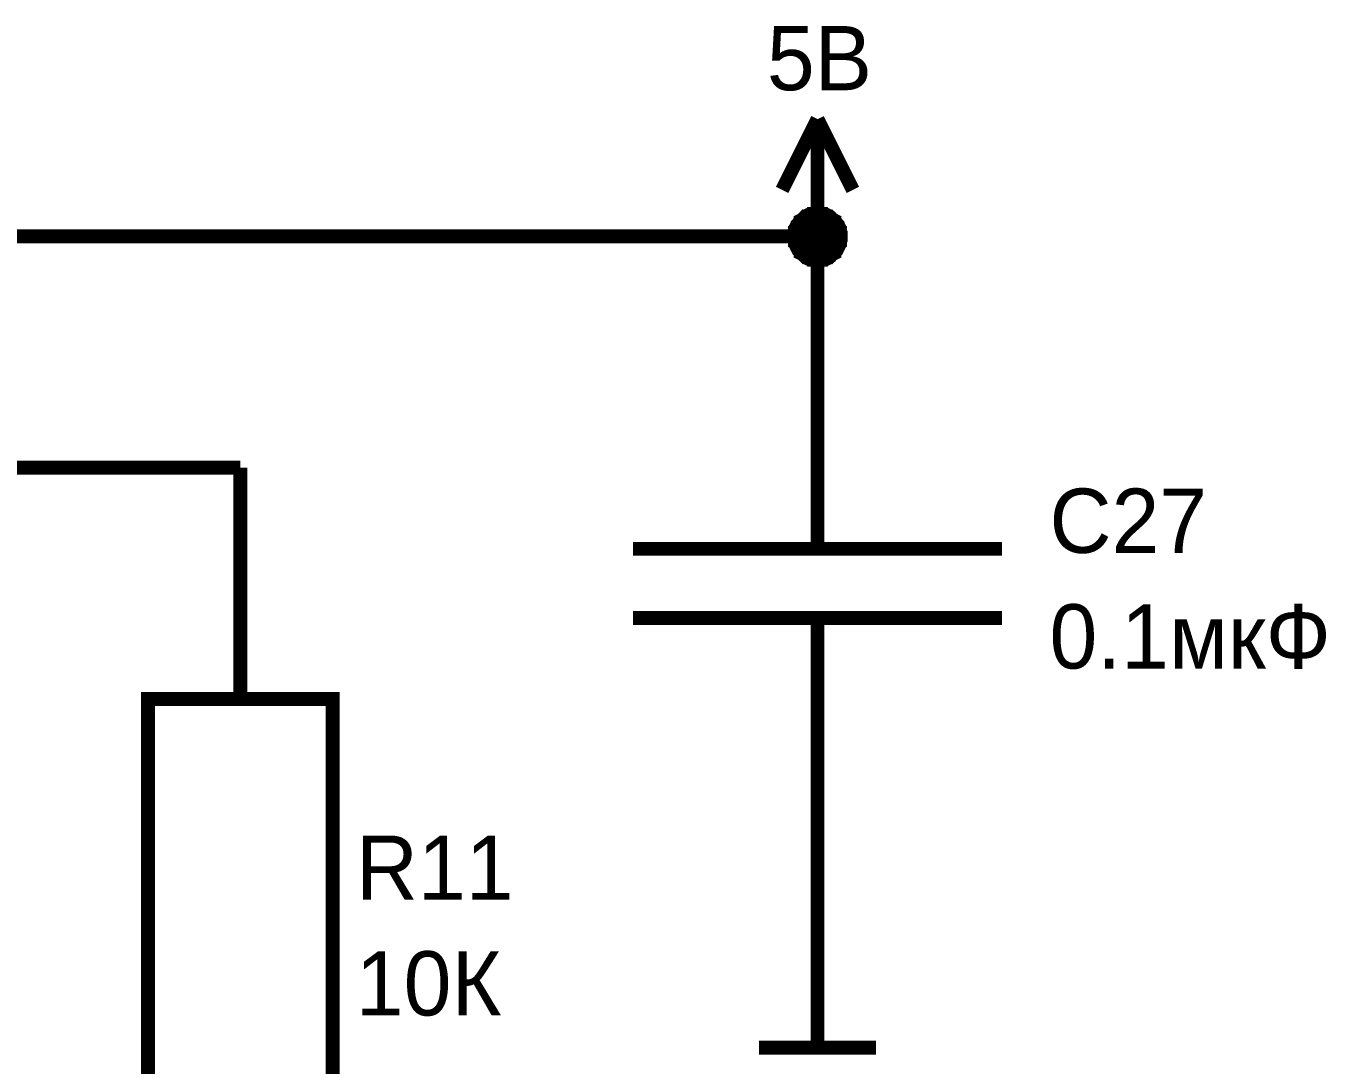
# Model space of a CAD drawing. Extents: x 0 to 594, y 0 to 420.
# Drawn here: x 230.41 to 258.53, y 134.57 to 157.05 of the extents above; entities that cross this region are included whole.
import ezdxf

# ---------------------------------------------------------------- set-up
doc = ezdxf.new("R2010")
doc.units = 0
doc.layers.add('SHEET', color=255, linetype='CONTINUOUS')

msp = doc.modelspace()

# ---------------------------------------------------------------- linework, layer by layer
at = {"layer": 'SHEET'}
for points, const_width in [([(247.529, 155.033), (246.765, 153.504)], 0.3), ([(247.529, 155.033), (248.293, 153.504)], 0.3), ([(247.529, 152.497), (247.529, 155.033)], 0.3), ([(247.025, 152.497), (247.025, 152.514), (247.025, 152.549), (247.025, 152.566), (247.043, 152.601), (247.043, 152.618), (247.043, 152.653), (247.06, 152.67), (247.06, 152.688), (247.077, 152.723), (247.095, 152.74), (247.095, 152.757), (247.112, 152.775), (247.13, 152.792), (247.147, 152.809), (247.164, 152.827), (247.164, 152.844), (247.199, 152.862), (247.216, 152.879), (247.234, 152.896), (247.251, 152.914), (247.268, 152.931), (247.286, 152.931), (247.303, 152.948), (247.338, 152.966), (247.355, 152.966), (247.373, 152.983), (247.407, 152.983), (247.425, 152.983), (247.459, 153), (247.477, 153), (247.512, 153), (247.529, 153)], 0.3), ([(247.025, 152.497), (247.025, 152.514), (247.025, 152.549), (247.025, 152.566), (247.043, 152.601), (247.043, 152.618), (247.043, 152.653), (247.06, 152.67), (247.06, 152.688), (247.077, 152.723), (247.095, 152.74), (247.095, 152.757), (247.112, 152.775), (247.13, 152.792), (247.147, 152.809), (247.164, 152.827), (247.164, 152.844), (247.199, 152.862), (247.216, 152.879), (247.234, 152.896), (247.251, 152.914), (247.268, 152.931), (247.286, 152.931), (247.303, 152.948), (247.338, 152.966), (247.355, 152.966), (247.373, 152.983), (247.407, 152.983), (247.425, 152.983), (247.459, 153), (247.477, 153), (247.512, 153), (247.529, 153)], 0.3), ([(247.025, 152.497), (247.025, 152.514), (247.025, 152.549), (247.025, 152.566), (247.043, 152.601), (247.043, 152.618), (247.043, 152.653), (247.06, 152.67), (247.06, 152.688), (247.077, 152.723), (247.095, 152.74), (247.095, 152.757), (247.112, 152.775), (247.13, 152.792), (247.147, 152.809), (247.164, 152.827), (247.164, 152.844), (247.199, 152.862), (247.216, 152.879), (247.234, 152.896), (247.251, 152.914), (247.268, 152.931), (247.286, 152.931), (247.303, 152.948), (247.338, 152.966), (247.355, 152.966), (247.373, 152.983), (247.407, 152.983), (247.425, 152.983), (247.459, 153), (247.477, 153), (247.512, 153), (247.529, 153)], 0.3), ([(247.025, 152.497), (247.025, 152.514), (247.025, 152.549), (247.025, 152.566), (247.043, 152.601), (247.043, 152.618), (247.043, 152.653), (247.06, 152.67), (247.06, 152.688), (247.077, 152.723), (247.095, 152.74), (247.095, 152.757), (247.112, 152.775), (247.13, 152.792), (247.147, 152.809), (247.164, 152.827), (247.164, 152.844), (247.199, 152.862), (247.216, 152.879), (247.234, 152.896), (247.251, 152.914), (247.268, 152.931), (247.286, 152.931), (247.303, 152.948), (247.338, 152.966), (247.355, 152.966), (247.373, 152.983), (247.407, 152.983), (247.425, 152.983), (247.459, 153), (247.477, 153), (247.512, 153), (247.529, 153)], 0.3), ([(247.025, 152.497), (247.025, 152.514), (247.025, 152.549), (247.025, 152.566), (247.043, 152.601), (247.043, 152.618), (247.043, 152.653), (247.06, 152.67), (247.06, 152.688), (247.077, 152.723), (247.095, 152.74), (247.095, 152.757), (247.112, 152.775), (247.13, 152.792), (247.147, 152.809), (247.164, 152.827), (247.164, 152.844), (247.199, 152.862), (247.216, 152.879), (247.234, 152.896), (247.251, 152.914), (247.268, 152.931), (247.286, 152.931), (247.303, 152.948), (247.338, 152.966), (247.355, 152.966), (247.373, 152.983), (247.407, 152.983), (247.425, 152.983), (247.459, 153), (247.477, 153), (247.512, 153), (247.529, 153)], 0.3), ([(247.025, 152.497), (247.025, 152.514), (247.025, 152.549), (247.025, 152.566), (247.043, 152.601), (247.043, 152.618), (247.043, 152.653), (247.06, 152.67), (247.06, 152.688), (247.077, 152.723), (247.095, 152.74), (247.095, 152.757), (247.112, 152.775), (247.13, 152.792), (247.147, 152.809), (247.164, 152.827), (247.164, 152.844), (247.199, 152.862), (247.216, 152.879), (247.234, 152.896), (247.251, 152.914), (247.268, 152.931), (247.286, 152.931), (247.303, 152.948), (247.338, 152.966), (247.355, 152.966), (247.373, 152.983), (247.407, 152.983), (247.425, 152.983), (247.459, 153), (247.477, 153), (247.512, 153), (247.529, 153)], 0.3), ([(247.025, 152.497), (247.025, 152.514), (247.025, 152.549), (247.025, 152.566), (247.043, 152.601), (247.043, 152.618), (247.043, 152.653), (247.06, 152.67), (247.06, 152.688), (247.077, 152.723), (247.095, 152.74), (247.095, 152.757), (247.112, 152.775), (247.13, 152.792), (247.147, 152.809), (247.164, 152.827), (247.164, 152.844), (247.199, 152.862), (247.216, 152.879), (247.234, 152.896), (247.251, 152.914), (247.268, 152.931), (247.286, 152.931), (247.303, 152.948), (247.338, 152.966), (247.355, 152.966), (247.373, 152.983), (247.407, 152.983), (247.425, 152.983), (247.459, 153), (247.477, 153), (247.512, 153), (247.529, 153)], 0.0991), ([(247.025, 152.497), (247.025, 152.514), (247.025, 152.549), (247.025, 152.566), (247.043, 152.601), (247.043, 152.618), (247.043, 152.653), (247.06, 152.67), (247.06, 152.688), (247.077, 152.723), (247.095, 152.74), (247.095, 152.757), (247.112, 152.775), (247.13, 152.792), (247.147, 152.809), (247.164, 152.827), (247.164, 152.844), (247.199, 152.862), (247.216, 152.879), (247.234, 152.896), (247.251, 152.914), (247.268, 152.931), (247.286, 152.931), (247.303, 152.948), (247.338, 152.966), (247.355, 152.966), (247.373, 152.983), (247.407, 152.983), (247.425, 152.983), (247.459, 153), (247.477, 153), (247.512, 153), (247.529, 153)], 0.0991), ([(247.025, 152.497), (247.025, 152.514), (247.025, 152.549), (247.025, 152.566), (247.043, 152.601), (247.043, 152.618), (247.043, 152.653), (247.06, 152.67), (247.06, 152.688), (247.077, 152.723), (247.095, 152.74), (247.095, 152.757), (247.112, 152.775), (247.13, 152.792), (247.147, 152.809), (247.164, 152.827), (247.164, 152.844), (247.199, 152.862), (247.216, 152.879), (247.234, 152.896), (247.251, 152.914), (247.268, 152.931), (247.286, 152.931), (247.303, 152.948), (247.338, 152.966), (247.355, 152.966), (247.373, 152.983), (247.407, 152.983), (247.425, 152.983), (247.459, 153), (247.477, 153), (247.512, 153), (247.529, 153)], 0.0991), ([(247.025, 152.497), (247.025, 152.514), (247.025, 152.549), (247.025, 152.566), (247.043, 152.601), (247.043, 152.618), (247.043, 152.653), (247.06, 152.67), (247.06, 152.688), (247.077, 152.723), (247.095, 152.74), (247.095, 152.757), (247.112, 152.775), (247.13, 152.792), (247.147, 152.809), (247.164, 152.827), (247.164, 152.844), (247.199, 152.862), (247.216, 152.879), (247.234, 152.896), (247.251, 152.914), (247.268, 152.931), (247.286, 152.931), (247.303, 152.948), (247.338, 152.966), (247.355, 152.966), (247.373, 152.983), (247.407, 152.983), (247.425, 152.983), (247.459, 153), (247.477, 153), (247.512, 153), (247.529, 153)], 0.0991), ([(247.025, 152.497), (247.025, 152.514), (247.025, 152.549), (247.025, 152.566), (247.043, 152.601), (247.043, 152.618), (247.043, 152.653), (247.06, 152.67), (247.06, 152.688), (247.077, 152.723), (247.095, 152.74), (247.095, 152.757), (247.112, 152.775), (247.13, 152.792), (247.147, 152.809), (247.164, 152.827), (247.164, 152.844), (247.199, 152.862), (247.216, 152.879), (247.234, 152.896), (247.251, 152.914), (247.268, 152.931), (247.286, 152.931), (247.303, 152.948), (247.338, 152.966), (247.355, 152.966), (247.373, 152.983), (247.407, 152.983), (247.425, 152.983), (247.459, 153), (247.477, 153), (247.512, 153), (247.529, 153)], 0.0991), ([(247.025, 152.497), (247.025, 152.514), (247.025, 152.549), (247.025, 152.566), (247.043, 152.601), (247.043, 152.618), (247.043, 152.653), (247.06, 152.67), (247.06, 152.688), (247.077, 152.723), (247.095, 152.74), (247.095, 152.757), (247.112, 152.775), (247.13, 152.792), (247.147, 152.809), (247.164, 152.827), (247.164, 152.844), (247.199, 152.862), (247.216, 152.879), (247.234, 152.896), (247.251, 152.914), (247.268, 152.931), (247.286, 152.931), (247.303, 152.948), (247.338, 152.966), (247.355, 152.966), (247.373, 152.983), (247.407, 152.983), (247.425, 152.983), (247.459, 153), (247.477, 153), (247.512, 153), (247.529, 153)], 0.0991), ([(247.529, 153), (247.529, 153)], 0.3), ([(247.529, 153), (247.546, 153), (247.581, 153), (247.598, 153), (247.633, 152.983), (247.65, 152.983), (247.685, 152.983), (247.703, 152.966), (247.72, 152.966), (247.755, 152.948), (247.772, 152.931), (247.789, 152.931), (247.807, 152.914), (247.824, 152.896), (247.841, 152.879), (247.859, 152.862), (247.894, 152.844), (247.894, 152.827), (247.911, 152.809), (247.928, 152.792), (247.946, 152.775), (247.963, 152.757), (247.963, 152.74), (247.98, 152.723), (247.998, 152.688), (247.998, 152.67), (248.015, 152.653), (248.015, 152.618), (248.015, 152.601), (248.033, 152.566), (248.033, 152.549), (248.033, 152.514), (248.033, 152.497)], 0.3), ([(247.529, 153), (247.529, 153)], 0.3), ([(247.529, 153), (247.546, 153), (247.581, 153), (247.598, 153), (247.633, 152.983), (247.65, 152.983), (247.685, 152.983), (247.703, 152.966), (247.72, 152.966), (247.755, 152.948), (247.772, 152.931), (247.789, 152.931), (247.807, 152.914), (247.824, 152.896), (247.841, 152.879), (247.859, 152.862), (247.894, 152.844), (247.894, 152.827), (247.911, 152.809), (247.928, 152.792), (247.946, 152.775), (247.963, 152.757), (247.963, 152.74), (247.98, 152.723), (247.998, 152.688), (247.998, 152.67), (248.015, 152.653), (248.015, 152.618), (248.015, 152.601), (248.033, 152.566), (248.033, 152.549), (248.033, 152.514), (248.033, 152.497)], 0.3), ([(247.529, 153), (247.529, 153)], 0.3), ([(247.529, 153), (247.546, 153), (247.581, 153), (247.598, 153), (247.633, 152.983), (247.65, 152.983), (247.685, 152.983), (247.703, 152.966), (247.72, 152.966), (247.755, 152.948), (247.772, 152.931), (247.789, 152.931), (247.807, 152.914), (247.824, 152.896), (247.841, 152.879), (247.859, 152.862), (247.894, 152.844), (247.894, 152.827), (247.911, 152.809), (247.928, 152.792), (247.946, 152.775), (247.963, 152.757), (247.963, 152.74), (247.98, 152.723), (247.998, 152.688), (247.998, 152.67), (248.015, 152.653), (248.015, 152.618), (248.015, 152.601), (248.033, 152.566), (248.033, 152.549), (248.033, 152.514), (248.033, 152.497)], 0.3), ([(247.529, 153), (247.529, 153)], 0.3), ([(247.529, 153), (247.546, 153), (247.581, 153), (247.598, 153), (247.633, 152.983), (247.65, 152.983), (247.685, 152.983), (247.703, 152.966), (247.72, 152.966), (247.755, 152.948), (247.772, 152.931), (247.789, 152.931), (247.807, 152.914), (247.824, 152.896), (247.841, 152.879), (247.859, 152.862), (247.894, 152.844), (247.894, 152.827), (247.911, 152.809), (247.928, 152.792), (247.946, 152.775), (247.963, 152.757), (247.963, 152.74), (247.98, 152.723), (247.998, 152.688), (247.998, 152.67), (248.015, 152.653), (248.015, 152.618), (248.015, 152.601), (248.033, 152.566), (248.033, 152.549), (248.033, 152.514), (248.033, 152.497)], 0.3), ([(247.529, 153), (247.529, 153)], 0.3), ([(247.529, 153), (247.546, 153), (247.581, 153), (247.598, 153), (247.633, 152.983), (247.65, 152.983), (247.685, 152.983), (247.703, 152.966), (247.72, 152.966), (247.755, 152.948), (247.772, 152.931), (247.789, 152.931), (247.807, 152.914), (247.824, 152.896), (247.841, 152.879), (247.859, 152.862), (247.894, 152.844), (247.894, 152.827), (247.911, 152.809), (247.928, 152.792), (247.946, 152.775), (247.963, 152.757), (247.963, 152.74), (247.98, 152.723), (247.998, 152.688), (247.998, 152.67), (248.015, 152.653), (248.015, 152.618), (248.015, 152.601), (248.033, 152.566), (248.033, 152.549), (248.033, 152.514), (248.033, 152.497)], 0.3), ([(247.529, 153), (247.529, 153)], 0.3), ([(247.529, 153), (247.546, 153), (247.581, 153), (247.598, 153), (247.633, 152.983), (247.65, 152.983), (247.685, 152.983), (247.703, 152.966), (247.72, 152.966), (247.755, 152.948), (247.772, 152.931), (247.789, 152.931), (247.807, 152.914), (247.824, 152.896), (247.841, 152.879), (247.859, 152.862), (247.894, 152.844), (247.894, 152.827), (247.911, 152.809), (247.928, 152.792), (247.946, 152.775), (247.963, 152.757), (247.963, 152.74), (247.98, 152.723), (247.998, 152.688), (247.998, 152.67), (248.015, 152.653), (248.015, 152.618), (248.015, 152.601), (248.033, 152.566), (248.033, 152.549), (248.033, 152.514), (248.033, 152.497)], 0.3), ([(247.529, 153), (247.529, 153)], 0.0991), ([(247.529, 153), (247.546, 153), (247.581, 153), (247.598, 153), (247.633, 152.983), (247.65, 152.983), (247.685, 152.983), (247.703, 152.966), (247.72, 152.966), (247.755, 152.948), (247.772, 152.931), (247.789, 152.931), (247.807, 152.914), (247.824, 152.896), (247.841, 152.879), (247.859, 152.862), (247.894, 152.844), (247.894, 152.827), (247.911, 152.809), (247.928, 152.792), (247.946, 152.775), (247.963, 152.757), (247.963, 152.74), (247.98, 152.723), (247.998, 152.688), (247.998, 152.67), (248.015, 152.653), (248.015, 152.618), (248.015, 152.601), (248.033, 152.566), (248.033, 152.549), (248.033, 152.514), (248.033, 152.497)], 0.0991), ([(247.529, 153), (247.529, 153)], 0.0991), ([(247.529, 153), (247.546, 153), (247.581, 153), (247.598, 153), (247.633, 152.983), (247.65, 152.983), (247.685, 152.983), (247.703, 152.966), (247.72, 152.966), (247.755, 152.948), (247.772, 152.931), (247.789, 152.931), (247.807, 152.914), (247.824, 152.896), (247.841, 152.879), (247.859, 152.862), (247.894, 152.844), (247.894, 152.827), (247.911, 152.809), (247.928, 152.792), (247.946, 152.775), (247.963, 152.757), (247.963, 152.74), (247.98, 152.723), (247.998, 152.688), (247.998, 152.67), (248.015, 152.653), (248.015, 152.618), (248.015, 152.601), (248.033, 152.566), (248.033, 152.549), (248.033, 152.514), (248.033, 152.497)], 0.0991), ([(247.529, 153), (247.529, 153)], 0.0991), ([(247.529, 153), (247.546, 153), (247.581, 153), (247.598, 153), (247.633, 152.983), (247.65, 152.983), (247.685, 152.983), (247.703, 152.966), (247.72, 152.966), (247.755, 152.948), (247.772, 152.931), (247.789, 152.931), (247.807, 152.914), (247.824, 152.896), (247.841, 152.879), (247.859, 152.862), (247.894, 152.844), (247.894, 152.827), (247.911, 152.809), (247.928, 152.792), (247.946, 152.775), (247.963, 152.757), (247.963, 152.74), (247.98, 152.723), (247.998, 152.688), (247.998, 152.67), (248.015, 152.653), (248.015, 152.618), (248.015, 152.601), (248.033, 152.566), (248.033, 152.549), (248.033, 152.514), (248.033, 152.497)], 0.0991), ([(247.529, 153), (247.529, 153)], 0.0991), ([(247.529, 153), (247.546, 153), (247.581, 153), (247.598, 153), (247.633, 152.983), (247.65, 152.983), (247.685, 152.983), (247.703, 152.966), (247.72, 152.966), (247.755, 152.948), (247.772, 152.931), (247.789, 152.931), (247.807, 152.914), (247.824, 152.896), (247.841, 152.879), (247.859, 152.862), (247.894, 152.844), (247.894, 152.827), (247.911, 152.809), (247.928, 152.792), (247.946, 152.775), (247.963, 152.757), (247.963, 152.74), (247.98, 152.723), (247.998, 152.688), (247.998, 152.67), (248.015, 152.653), (248.015, 152.618), (248.015, 152.601), (248.033, 152.566), (248.033, 152.549), (248.033, 152.514), (248.033, 152.497)], 0.0991), ([(247.529, 153), (247.529, 153)], 0.0991), ([(247.529, 153), (247.546, 153), (247.581, 153), (247.598, 153), (247.633, 152.983), (247.65, 152.983), (247.685, 152.983), (247.703, 152.966), (247.72, 152.966), (247.755, 152.948), (247.772, 152.931), (247.789, 152.931), (247.807, 152.914), (247.824, 152.896), (247.841, 152.879), (247.859, 152.862), (247.894, 152.844), (247.894, 152.827), (247.911, 152.809), (247.928, 152.792), (247.946, 152.775), (247.963, 152.757), (247.963, 152.74), (247.98, 152.723), (247.998, 152.688), (247.998, 152.67), (248.015, 152.653), (248.015, 152.618), (248.015, 152.601), (248.033, 152.566), (248.033, 152.549), (248.033, 152.514), (248.033, 152.497)], 0.0991), ([(247.529, 153), (247.529, 153)], 0.0991), ([(247.529, 153), (247.546, 153), (247.581, 153), (247.598, 153), (247.633, 152.983), (247.65, 152.983), (247.685, 152.983), (247.703, 152.966), (247.72, 152.966), (247.755, 152.948), (247.772, 152.931), (247.789, 152.931), (247.807, 152.914), (247.824, 152.896), (247.841, 152.879), (247.859, 152.862), (247.894, 152.844), (247.894, 152.827), (247.911, 152.809), (247.928, 152.792), (247.946, 152.775), (247.963, 152.757), (247.963, 152.74), (247.98, 152.723), (247.998, 152.688), (247.998, 152.67), (248.015, 152.653), (248.015, 152.618), (248.015, 152.601), (248.033, 152.566), (248.033, 152.549), (248.033, 152.514), (248.033, 152.497)], 0.0991), ([(247.529, 152.497), (217.541, 152.497)], 0.3), ([(247.529, 151.976), (247.512, 151.976), (247.477, 151.976), (247.459, 151.976), (247.425, 151.993), (247.407, 151.993), (247.373, 151.993), (247.355, 152.01), (247.338, 152.01), (247.303, 152.028), (247.286, 152.045), (247.268, 152.045), (247.251, 152.062), (247.234, 152.08), (247.216, 152.097), (247.199, 152.114), (247.164, 152.132), (247.164, 152.149), (247.147, 152.167), (247.13, 152.184), (247.112, 152.201), (247.095, 152.236), (247.095, 152.253), (247.077, 152.271), (247.06, 152.306), (247.06, 152.323), (247.043, 152.34), (247.043, 152.375), (247.043, 152.392), (247.025, 152.427), (247.025, 152.445), (247.025, 152.479), (247.025, 152.497)], 0.3), ([(247.025, 152.497), (247.025, 152.497)], 0.3), ([(247.529, 151.976), (247.512, 151.976), (247.477, 151.976), (247.459, 151.976), (247.425, 151.993), (247.407, 151.993), (247.373, 151.993), (247.355, 152.01), (247.338, 152.01), (247.303, 152.028), (247.286, 152.045), (247.268, 152.045), (247.251, 152.062), (247.234, 152.08), (247.216, 152.097), (247.199, 152.114), (247.164, 152.132), (247.164, 152.149), (247.147, 152.167), (247.13, 152.184), (247.112, 152.201), (247.095, 152.236), (247.095, 152.253), (247.077, 152.271), (247.06, 152.306), (247.06, 152.323), (247.043, 152.34), (247.043, 152.375), (247.043, 152.392), (247.025, 152.427), (247.025, 152.445), (247.025, 152.479), (247.025, 152.497)], 0.3), ([(247.025, 152.497), (247.025, 152.497)], 0.3), ([(247.529, 151.976), (247.512, 151.976), (247.477, 151.976), (247.459, 151.976), (247.425, 151.993), (247.407, 151.993), (247.373, 151.993), (247.355, 152.01), (247.338, 152.01), (247.303, 152.028), (247.286, 152.045), (247.268, 152.045), (247.251, 152.062), (247.234, 152.08), (247.216, 152.097), (247.199, 152.114), (247.164, 152.132), (247.164, 152.149), (247.147, 152.167), (247.13, 152.184), (247.112, 152.201), (247.095, 152.236), (247.095, 152.253), (247.077, 152.271), (247.06, 152.306), (247.06, 152.323), (247.043, 152.34), (247.043, 152.375), (247.043, 152.392), (247.025, 152.427), (247.025, 152.445), (247.025, 152.479), (247.025, 152.497)], 0.3), ([(247.025, 152.497), (247.025, 152.497)], 0.3), ([(247.529, 151.976), (247.512, 151.976), (247.477, 151.976), (247.459, 151.976), (247.425, 151.993), (247.407, 151.993), (247.373, 151.993), (247.355, 152.01), (247.338, 152.01), (247.303, 152.028), (247.286, 152.045), (247.268, 152.045), (247.251, 152.062), (247.234, 152.08), (247.216, 152.097), (247.199, 152.114), (247.164, 152.132), (247.164, 152.149), (247.147, 152.167), (247.13, 152.184), (247.112, 152.201), (247.095, 152.236), (247.095, 152.253), (247.077, 152.271), (247.06, 152.306), (247.06, 152.323), (247.043, 152.34), (247.043, 152.375), (247.043, 152.392), (247.025, 152.427), (247.025, 152.445), (247.025, 152.479), (247.025, 152.497)], 0.3), ([(247.025, 152.497), (247.025, 152.497)], 0.3), ([(247.529, 151.976), (247.512, 151.976), (247.477, 151.976), (247.459, 151.976), (247.425, 151.993), (247.407, 151.993), (247.373, 151.993), (247.355, 152.01), (247.338, 152.01), (247.303, 152.028), (247.286, 152.045), (247.268, 152.045), (247.251, 152.062), (247.234, 152.08), (247.216, 152.097), (247.199, 152.114), (247.164, 152.132), (247.164, 152.149), (247.147, 152.167), (247.13, 152.184), (247.112, 152.201), (247.095, 152.236), (247.095, 152.253), (247.077, 152.271), (247.06, 152.306), (247.06, 152.323), (247.043, 152.34), (247.043, 152.375), (247.043, 152.392), (247.025, 152.427), (247.025, 152.445), (247.025, 152.479), (247.025, 152.497)], 0.3), ([(247.025, 152.497), (247.025, 152.497)], 0.3), ([(247.529, 151.976), (247.512, 151.976), (247.477, 151.976), (247.459, 151.976), (247.425, 151.993), (247.407, 151.993), (247.373, 151.993), (247.355, 152.01), (247.338, 152.01), (247.303, 152.028), (247.286, 152.045), (247.268, 152.045), (247.251, 152.062), (247.234, 152.08), (247.216, 152.097), (247.199, 152.114), (247.164, 152.132), (247.164, 152.149), (247.147, 152.167), (247.13, 152.184), (247.112, 152.201), (247.095, 152.236), (247.095, 152.253), (247.077, 152.271), (247.06, 152.306), (247.06, 152.323), (247.043, 152.34), (247.043, 152.375), (247.043, 152.392), (247.025, 152.427), (247.025, 152.445), (247.025, 152.479), (247.025, 152.497)], 0.3), ([(247.025, 152.497), (247.025, 152.497)], 0.3), ([(247.529, 151.976), (247.512, 151.976), (247.477, 151.976), (247.459, 151.976), (247.425, 151.993), (247.407, 151.993), (247.373, 151.993), (247.355, 152.01), (247.338, 152.01), (247.303, 152.028), (247.286, 152.045), (247.268, 152.045), (247.251, 152.062), (247.234, 152.08), (247.216, 152.097), (247.199, 152.114), (247.164, 152.132), (247.164, 152.149), (247.147, 152.167), (247.13, 152.184), (247.112, 152.201), (247.095, 152.236), (247.095, 152.253), (247.077, 152.271), (247.06, 152.306), (247.06, 152.323), (247.043, 152.34), (247.043, 152.375), (247.043, 152.392), (247.025, 152.427), (247.025, 152.445), (247.025, 152.479), (247.025, 152.497)], 0.0991), ([(247.025, 152.497), (247.025, 152.497)], 0.0991), ([(247.529, 151.976), (247.512, 151.976), (247.477, 151.976), (247.459, 151.976), (247.425, 151.993), (247.407, 151.993), (247.373, 151.993), (247.355, 152.01), (247.338, 152.01), (247.303, 152.028), (247.286, 152.045), (247.268, 152.045), (247.251, 152.062), (247.234, 152.08), (247.216, 152.097), (247.199, 152.114), (247.164, 152.132), (247.164, 152.149), (247.147, 152.167), (247.13, 152.184), (247.112, 152.201), (247.095, 152.236), (247.095, 152.253), (247.077, 152.271), (247.06, 152.306), (247.06, 152.323), (247.043, 152.34), (247.043, 152.375), (247.043, 152.392), (247.025, 152.427), (247.025, 152.445), (247.025, 152.479), (247.025, 152.497)], 0.0991), ([(247.025, 152.497), (247.025, 152.497)], 0.0991), ([(247.529, 151.976), (247.512, 151.976), (247.477, 151.976), (247.459, 151.976), (247.425, 151.993), (247.407, 151.993), (247.373, 151.993), (247.355, 152.01), (247.338, 152.01), (247.303, 152.028), (247.286, 152.045), (247.268, 152.045), (247.251, 152.062), (247.234, 152.08), (247.216, 152.097), (247.199, 152.114), (247.164, 152.132), (247.164, 152.149), (247.147, 152.167), (247.13, 152.184), (247.112, 152.201), (247.095, 152.236), (247.095, 152.253), (247.077, 152.271), (247.06, 152.306), (247.06, 152.323), (247.043, 152.34), (247.043, 152.375), (247.043, 152.392), (247.025, 152.427), (247.025, 152.445), (247.025, 152.479), (247.025, 152.497)], 0.0991), ([(247.025, 152.497), (247.025, 152.497)], 0.0991), ([(247.529, 151.976), (247.512, 151.976), (247.477, 151.976), (247.459, 151.976), (247.425, 151.993), (247.407, 151.993), (247.373, 151.993), (247.355, 152.01), (247.338, 152.01), (247.303, 152.028), (247.286, 152.045), (247.268, 152.045), (247.251, 152.062), (247.234, 152.08), (247.216, 152.097), (247.199, 152.114), (247.164, 152.132), (247.164, 152.149), (247.147, 152.167), (247.13, 152.184), (247.112, 152.201), (247.095, 152.236), (247.095, 152.253), (247.077, 152.271), (247.06, 152.306), (247.06, 152.323), (247.043, 152.34), (247.043, 152.375), (247.043, 152.392), (247.025, 152.427), (247.025, 152.445), (247.025, 152.479), (247.025, 152.497)], 0.0991), ([(247.025, 152.497), (247.025, 152.497)], 0.0991), ([(247.529, 151.976), (247.512, 151.976), (247.477, 151.976), (247.459, 151.976), (247.425, 151.993), (247.407, 151.993), (247.373, 151.993), (247.355, 152.01), (247.338, 152.01), (247.303, 152.028), (247.286, 152.045), (247.268, 152.045), (247.251, 152.062), (247.234, 152.08), (247.216, 152.097), (247.199, 152.114), (247.164, 152.132), (247.164, 152.149), (247.147, 152.167), (247.13, 152.184), (247.112, 152.201), (247.095, 152.236), (247.095, 152.253), (247.077, 152.271), (247.06, 152.306), (247.06, 152.323), (247.043, 152.34), (247.043, 152.375), (247.043, 152.392), (247.025, 152.427), (247.025, 152.445), (247.025, 152.479), (247.025, 152.497)], 0.0991), ([(247.025, 152.497), (247.025, 152.497)], 0.0991), ([(247.529, 151.976), (247.512, 151.976), (247.477, 151.976), (247.459, 151.976), (247.425, 151.993), (247.407, 151.993), (247.373, 151.993), (247.355, 152.01), (247.338, 152.01), (247.303, 152.028), (247.286, 152.045), (247.268, 152.045), (247.251, 152.062), (247.234, 152.08), (247.216, 152.097), (247.199, 152.114), (247.164, 152.132), (247.164, 152.149), (247.147, 152.167), (247.13, 152.184), (247.112, 152.201), (247.095, 152.236), (247.095, 152.253), (247.077, 152.271), (247.06, 152.306), (247.06, 152.323), (247.043, 152.34), (247.043, 152.375), (247.043, 152.392), (247.025, 152.427), (247.025, 152.445), (247.025, 152.479), (247.025, 152.497)], 0.0991), ([(247.025, 152.497), (247.025, 152.497)], 0.0991), ([(248.033, 152.497), (248.033, 152.479), (248.033, 152.445), (248.033, 152.427), (248.015, 152.392), (248.015, 152.375), (248.015, 152.34), (247.998, 152.323), (247.998, 152.306), (247.98, 152.271), (247.963, 152.253), (247.963, 152.236), (247.946, 152.201), (247.928, 152.184), (247.911, 152.167), (247.894, 152.149), (247.894, 152.132), (247.859, 152.114), (247.841, 152.097), (247.824, 152.08), (247.807, 152.062), (247.789, 152.045), (247.772, 152.045), (247.755, 152.028), (247.72, 152.01), (247.703, 152.01), (247.685, 151.993), (247.65, 151.993), (247.633, 151.993), (247.598, 151.976), (247.581, 151.976), (247.546, 151.976), (247.529, 151.976)], 0.3), ([(247.529, 152.497), (247.529, 149.995)], 0.3), ([(248.033, 152.497), (248.033, 152.479), (248.033, 152.445), (248.033, 152.427), (248.015, 152.392), (248.015, 152.375), (248.015, 152.34), (247.998, 152.323), (247.998, 152.306), (247.98, 152.271), (247.963, 152.253), (247.963, 152.236), (247.946, 152.201), (247.928, 152.184), (247.911, 152.167), (247.894, 152.149), (247.894, 152.132), (247.859, 152.114), (247.841, 152.097), (247.824, 152.08), (247.807, 152.062), (247.789, 152.045), (247.772, 152.045), (247.755, 152.028), (247.72, 152.01), (247.703, 152.01), (247.685, 151.993), (247.65, 151.993), (247.633, 151.993), (247.598, 151.976), (247.581, 151.976), (247.546, 151.976), (247.529, 151.976)], 0.3), ([(248.033, 152.497), (248.033, 152.479), (248.033, 152.445), (248.033, 152.427), (248.015, 152.392), (248.015, 152.375), (248.015, 152.34), (247.998, 152.323), (247.998, 152.306), (247.98, 152.271), (247.963, 152.253), (247.963, 152.236), (247.946, 152.201), (247.928, 152.184), (247.911, 152.167), (247.894, 152.149), (247.894, 152.132), (247.859, 152.114), (247.841, 152.097), (247.824, 152.08), (247.807, 152.062), (247.789, 152.045), (247.772, 152.045), (247.755, 152.028), (247.72, 152.01), (247.703, 152.01), (247.685, 151.993), (247.65, 151.993), (247.633, 151.993), (247.598, 151.976), (247.581, 151.976), (247.546, 151.976), (247.529, 151.976)], 0.3), ([(248.033, 152.497), (248.033, 152.479), (248.033, 152.445), (248.033, 152.427), (248.015, 152.392), (248.015, 152.375), (248.015, 152.34), (247.998, 152.323), (247.998, 152.306), (247.98, 152.271), (247.963, 152.253), (247.963, 152.236), (247.946, 152.201), (247.928, 152.184), (247.911, 152.167), (247.894, 152.149), (247.894, 152.132), (247.859, 152.114), (247.841, 152.097), (247.824, 152.08), (247.807, 152.062), (247.789, 152.045), (247.772, 152.045), (247.755, 152.028), (247.72, 152.01), (247.703, 152.01), (247.685, 151.993), (247.65, 151.993), (247.633, 151.993), (247.598, 151.976), (247.581, 151.976), (247.546, 151.976), (247.529, 151.976)], 0.3), ([(248.033, 152.497), (248.033, 152.479), (248.033, 152.445), (248.033, 152.427), (248.015, 152.392), (248.015, 152.375), (248.015, 152.34), (247.998, 152.323), (247.998, 152.306), (247.98, 152.271), (247.963, 152.253), (247.963, 152.236), (247.946, 152.201), (247.928, 152.184), (247.911, 152.167), (247.894, 152.149), (247.894, 152.132), (247.859, 152.114), (247.841, 152.097), (247.824, 152.08), (247.807, 152.062), (247.789, 152.045), (247.772, 152.045), (247.755, 152.028), (247.72, 152.01), (247.703, 152.01), (247.685, 151.993), (247.65, 151.993), (247.633, 151.993), (247.598, 151.976), (247.581, 151.976), (247.546, 151.976), (247.529, 151.976)], 0.3), ([(248.033, 152.497), (248.033, 152.479), (248.033, 152.445), (248.033, 152.427), (248.015, 152.392), (248.015, 152.375), (248.015, 152.34), (247.998, 152.323), (247.998, 152.306), (247.98, 152.271), (247.963, 152.253), (247.963, 152.236), (247.946, 152.201), (247.928, 152.184), (247.911, 152.167), (247.894, 152.149), (247.894, 152.132), (247.859, 152.114), (247.841, 152.097), (247.824, 152.08), (247.807, 152.062), (247.789, 152.045), (247.772, 152.045), (247.755, 152.028), (247.72, 152.01), (247.703, 152.01), (247.685, 151.993), (247.65, 151.993), (247.633, 151.993), (247.598, 151.976), (247.581, 151.976), (247.546, 151.976), (247.529, 151.976)], 0.3), ([(248.033, 152.497), (248.033, 152.479), (248.033, 152.445), (248.033, 152.427), (248.015, 152.392), (248.015, 152.375), (248.015, 152.34), (247.998, 152.323), (247.998, 152.306), (247.98, 152.271), (247.963, 152.253), (247.963, 152.236), (247.946, 152.201), (247.928, 152.184), (247.911, 152.167), (247.894, 152.149), (247.894, 152.132), (247.859, 152.114), (247.841, 152.097), (247.824, 152.08), (247.807, 152.062), (247.789, 152.045), (247.772, 152.045), (247.755, 152.028), (247.72, 152.01), (247.703, 152.01), (247.685, 151.993), (247.65, 151.993), (247.633, 151.993), (247.598, 151.976), (247.581, 151.976), (247.546, 151.976), (247.529, 151.976)], 0.0991), ([(248.033, 152.497), (248.033, 152.479), (248.033, 152.445), (248.033, 152.427), (248.015, 152.392), (248.015, 152.375), (248.015, 152.34), (247.998, 152.323), (247.998, 152.306), (247.98, 152.271), (247.963, 152.253), (247.963, 152.236), (247.946, 152.201), (247.928, 152.184), (247.911, 152.167), (247.894, 152.149), (247.894, 152.132), (247.859, 152.114), (247.841, 152.097), (247.824, 152.08), (247.807, 152.062), (247.789, 152.045), (247.772, 152.045), (247.755, 152.028), (247.72, 152.01), (247.703, 152.01), (247.685, 151.993), (247.65, 151.993), (247.633, 151.993), (247.598, 151.976), (247.581, 151.976), (247.546, 151.976), (247.529, 151.976)], 0.0991), ([(248.033, 152.497), (248.033, 152.479), (248.033, 152.445), (248.033, 152.427), (248.015, 152.392), (248.015, 152.375), (248.015, 152.34), (247.998, 152.323), (247.998, 152.306), (247.98, 152.271), (247.963, 152.253), (247.963, 152.236), (247.946, 152.201), (247.928, 152.184), (247.911, 152.167), (247.894, 152.149), (247.894, 152.132), (247.859, 152.114), (247.841, 152.097), (247.824, 152.08), (247.807, 152.062), (247.789, 152.045), (247.772, 152.045), (247.755, 152.028), (247.72, 152.01), (247.703, 152.01), (247.685, 151.993), (247.65, 151.993), (247.633, 151.993), (247.598, 151.976), (247.581, 151.976), (247.546, 151.976), (247.529, 151.976)], 0.0991), ([(248.033, 152.497), (248.033, 152.479), (248.033, 152.445), (248.033, 152.427), (248.015, 152.392), (248.015, 152.375), (248.015, 152.34), (247.998, 152.323), (247.998, 152.306), (247.98, 152.271), (247.963, 152.253), (247.963, 152.236), (247.946, 152.201), (247.928, 152.184), (247.911, 152.167), (247.894, 152.149), (247.894, 152.132), (247.859, 152.114), (247.841, 152.097), (247.824, 152.08), (247.807, 152.062), (247.789, 152.045), (247.772, 152.045), (247.755, 152.028), (247.72, 152.01), (247.703, 152.01), (247.685, 151.993), (247.65, 151.993), (247.633, 151.993), (247.598, 151.976), (247.581, 151.976), (247.546, 151.976), (247.529, 151.976)], 0.0991), ([(248.033, 152.497), (248.033, 152.479), (248.033, 152.445), (248.033, 152.427), (248.015, 152.392), (248.015, 152.375), (248.015, 152.34), (247.998, 152.323), (247.998, 152.306), (247.98, 152.271), (247.963, 152.253), (247.963, 152.236), (247.946, 152.201), (247.928, 152.184), (247.911, 152.167), (247.894, 152.149), (247.894, 152.132), (247.859, 152.114), (247.841, 152.097), (247.824, 152.08), (247.807, 152.062), (247.789, 152.045), (247.772, 152.045), (247.755, 152.028), (247.72, 152.01), (247.703, 152.01), (247.685, 151.993), (247.65, 151.993), (247.633, 151.993), (247.598, 151.976), (247.581, 151.976), (247.546, 151.976), (247.529, 151.976)], 0.0991), ([(248.033, 152.497), (248.033, 152.479), (248.033, 152.445), (248.033, 152.427), (248.015, 152.392), (248.015, 152.375), (248.015, 152.34), (247.998, 152.323), (247.998, 152.306), (247.98, 152.271), (247.963, 152.253), (247.963, 152.236), (247.946, 152.201), (247.928, 152.184), (247.911, 152.167), (247.894, 152.149), (247.894, 152.132), (247.859, 152.114), (247.841, 152.097), (247.824, 152.08), (247.807, 152.062), (247.789, 152.045), (247.772, 152.045), (247.755, 152.028), (247.72, 152.01), (247.703, 152.01), (247.685, 151.993), (247.65, 151.993), (247.633, 151.993), (247.598, 151.976), (247.581, 151.976), (247.546, 151.976), (247.529, 151.976)], 0.0991), ([(248.033, 152.497), (248.033, 152.497), (248.033, 152.497), (248.033, 152.497), (248.033, 152.497), (248.033, 152.497), (248.033, 152.497), (248.033, 152.497), (248.033, 152.497), (248.033, 152.497), (248.033, 152.497), (248.033, 152.497), (248.033, 152.497), (248.033, 152.497), (248.033, 152.497), (248.033, 152.497), (248.033, 152.497), (248.033, 152.497), (248.033, 152.497), (248.033, 152.497), (248.033, 152.497), (248.033, 152.497), (248.033, 152.497), (248.033, 152.497), (248.033, 152.497), (248.033, 152.497), (248.033, 152.497), (248.033, 152.497), (248.033, 152.497), (248.033, 152.497), (248.033, 152.497), (248.033, 152.497), (248.033, 152.497)], 0.3), ([(248.033, 152.497), (248.033, 152.497)], 0.3), ([(248.033, 152.497), (248.033, 152.497), (248.033, 152.497), (248.033, 152.497), (248.033, 152.497), (248.033, 152.497), (248.033, 152.497), (248.033, 152.497), (248.033, 152.497), (248.033, 152.497), (248.033, 152.497), (248.033, 152.497), (248.033, 152.497), (248.033, 152.497), (248.033, 152.497), (248.033, 152.497), (248.033, 152.497), (248.033, 152.497), (248.033, 152.497), (248.033, 152.497), (248.033, 152.497), (248.033, 152.497), (248.033, 152.497), (248.033, 152.497), (248.033, 152.497), (248.033, 152.497), (248.033, 152.497), (248.033, 152.497), (248.033, 152.497), (248.033, 152.497), (248.033, 152.497), (248.033, 152.497), (248.033, 152.497)], 0.3), ([(248.033, 152.497), (248.033, 152.497)], 0.3), ([(248.033, 152.497), (248.033, 152.497), (248.033, 152.497), (248.033, 152.497), (248.033, 152.497), (248.033, 152.497), (248.033, 152.497), (248.033, 152.497), (248.033, 152.497), (248.033, 152.497), (248.033, 152.497), (248.033, 152.497), (248.033, 152.497), (248.033, 152.497), (248.033, 152.497), (248.033, 152.497), (248.033, 152.497), (248.033, 152.497), (248.033, 152.497), (248.033, 152.497), (248.033, 152.497), (248.033, 152.497), (248.033, 152.497), (248.033, 152.497), (248.033, 152.497), (248.033, 152.497), (248.033, 152.497), (248.033, 152.497), (248.033, 152.497), (248.033, 152.497), (248.033, 152.497), (248.033, 152.497), (248.033, 152.497)], 0.3), ([(248.033, 152.497), (248.033, 152.497)], 0.3), ([(248.033, 152.497), (248.033, 152.497), (248.033, 152.497), (248.033, 152.497), (248.033, 152.497), (248.033, 152.497), (248.033, 152.497), (248.033, 152.497), (248.033, 152.497), (248.033, 152.497), (248.033, 152.497), (248.033, 152.497), (248.033, 152.497), (248.033, 152.497), (248.033, 152.497), (248.033, 152.497), (248.033, 152.497), (248.033, 152.497), (248.033, 152.497), (248.033, 152.497), (248.033, 152.497), (248.033, 152.497), (248.033, 152.497), (248.033, 152.497), (248.033, 152.497), (248.033, 152.497), (248.033, 152.497), (248.033, 152.497), (248.033, 152.497), (248.033, 152.497), (248.033, 152.497), (248.033, 152.497), (248.033, 152.497)], 0.3), ([(248.033, 152.497), (248.033, 152.497)], 0.3), ([(248.033, 152.497), (248.033, 152.497), (248.033, 152.497), (248.033, 152.497), (248.033, 152.497), (248.033, 152.497), (248.033, 152.497), (248.033, 152.497), (248.033, 152.497), (248.033, 152.497), (248.033, 152.497), (248.033, 152.497), (248.033, 152.497), (248.033, 152.497), (248.033, 152.497), (248.033, 152.497), (248.033, 152.497), (248.033, 152.497), (248.033, 152.497), (248.033, 152.497), (248.033, 152.497), (248.033, 152.497), (248.033, 152.497), (248.033, 152.497), (248.033, 152.497), (248.033, 152.497), (248.033, 152.497), (248.033, 152.497), (248.033, 152.497), (248.033, 152.497), (248.033, 152.497), (248.033, 152.497), (248.033, 152.497)], 0.3), ([(248.033, 152.497), (248.033, 152.497)], 0.3), ([(248.033, 152.497), (248.033, 152.497), (248.033, 152.497), (248.033, 152.497), (248.033, 152.497), (248.033, 152.497), (248.033, 152.497), (248.033, 152.497), (248.033, 152.497), (248.033, 152.497), (248.033, 152.497), (248.033, 152.497), (248.033, 152.497), (248.033, 152.497), (248.033, 152.497), (248.033, 152.497), (248.033, 152.497), (248.033, 152.497), (248.033, 152.497), (248.033, 152.497), (248.033, 152.497), (248.033, 152.497), (248.033, 152.497), (248.033, 152.497), (248.033, 152.497), (248.033, 152.497), (248.033, 152.497), (248.033, 152.497), (248.033, 152.497), (248.033, 152.497), (248.033, 152.497), (248.033, 152.497), (248.033, 152.497)], 0.3), ([(248.033, 152.497), (248.033, 152.497)], 0.3), ([(248.033, 152.497), (248.033, 152.497), (248.033, 152.497), (248.033, 152.497), (248.033, 152.497), (248.033, 152.497), (248.033, 152.497), (248.033, 152.497), (248.033, 152.497), (248.033, 152.497), (248.033, 152.497), (248.033, 152.497), (248.033, 152.497), (248.033, 152.497), (248.033, 152.497), (248.033, 152.497), (248.033, 152.497), (248.033, 152.497), (248.033, 152.497), (248.033, 152.497), (248.033, 152.497), (248.033, 152.497), (248.033, 152.497), (248.033, 152.497), (248.033, 152.497), (248.033, 152.497), (248.033, 152.497), (248.033, 152.497), (248.033, 152.497), (248.033, 152.497), (248.033, 152.497), (248.033, 152.497), (248.033, 152.497)], 0.0991), ([(248.033, 152.497), (248.033, 152.497)], 0.0991), ([(248.033, 152.497), (248.033, 152.497), (248.033, 152.497), (248.033, 152.497), (248.033, 152.497), (248.033, 152.497), (248.033, 152.497), (248.033, 152.497), (248.033, 152.497), (248.033, 152.497), (248.033, 152.497), (248.033, 152.497), (248.033, 152.497), (248.033, 152.497), (248.033, 152.497), (248.033, 152.497), (248.033, 152.497), (248.033, 152.497), (248.033, 152.497), (248.033, 152.497), (248.033, 152.497), (248.033, 152.497), (248.033, 152.497), (248.033, 152.497), (248.033, 152.497), (248.033, 152.497), (248.033, 152.497), (248.033, 152.497), (248.033, 152.497), (248.033, 152.497), (248.033, 152.497), (248.033, 152.497), (248.033, 152.497)], 0.0991), ([(248.033, 152.497), (248.033, 152.497)], 0.0991), ([(248.033, 152.497), (248.033, 152.497), (248.033, 152.497), (248.033, 152.497), (248.033, 152.497), (248.033, 152.497), (248.033, 152.497), (248.033, 152.497), (248.033, 152.497), (248.033, 152.497), (248.033, 152.497), (248.033, 152.497), (248.033, 152.497), (248.033, 152.497), (248.033, 152.497), (248.033, 152.497), (248.033, 152.497), (248.033, 152.497), (248.033, 152.497), (248.033, 152.497), (248.033, 152.497), (248.033, 152.497), (248.033, 152.497), (248.033, 152.497), (248.033, 152.497), (248.033, 152.497), (248.033, 152.497), (248.033, 152.497), (248.033, 152.497), (248.033, 152.497), (248.033, 152.497), (248.033, 152.497), (248.033, 152.497)], 0.0991), ([(248.033, 152.497), (248.033, 152.497)], 0.0991), ([(248.033, 152.497), (248.033, 152.497), (248.033, 152.497), (248.033, 152.497), (248.033, 152.497), (248.033, 152.497), (248.033, 152.497), (248.033, 152.497), (248.033, 152.497), (248.033, 152.497), (248.033, 152.497), (248.033, 152.497), (248.033, 152.497), (248.033, 152.497), (248.033, 152.497), (248.033, 152.497), (248.033, 152.497), (248.033, 152.497), (248.033, 152.497), (248.033, 152.497), (248.033, 152.497), (248.033, 152.497), (248.033, 152.497), (248.033, 152.497), (248.033, 152.497), (248.033, 152.497), (248.033, 152.497), (248.033, 152.497), (248.033, 152.497), (248.033, 152.497), (248.033, 152.497), (248.033, 152.497), (248.033, 152.497)], 0.0991), ([(248.033, 152.497), (248.033, 152.497)], 0.0991), ([(248.033, 152.497), (248.033, 152.497), (248.033, 152.497), (248.033, 152.497), (248.033, 152.497), (248.033, 152.497), (248.033, 152.497), (248.033, 152.497), (248.033, 152.497), (248.033, 152.497), (248.033, 152.497), (248.033, 152.497), (248.033, 152.497), (248.033, 152.497), (248.033, 152.497), (248.033, 152.497), (248.033, 152.497), (248.033, 152.497), (248.033, 152.497), (248.033, 152.497), (248.033, 152.497), (248.033, 152.497), (248.033, 152.497), (248.033, 152.497), (248.033, 152.497), (248.033, 152.497), (248.033, 152.497), (248.033, 152.497), (248.033, 152.497), (248.033, 152.497), (248.033, 152.497), (248.033, 152.497), (248.033, 152.497)], 0.0991), ([(248.033, 152.497), (248.033, 152.497)], 0.0991), ([(248.033, 152.497), (248.033, 152.497), (248.033, 152.497), (248.033, 152.497), (248.033, 152.497), (248.033, 152.497), (248.033, 152.497), (248.033, 152.497), (248.033, 152.497), (248.033, 152.497), (248.033, 152.497), (248.033, 152.497), (248.033, 152.497), (248.033, 152.497), (248.033, 152.497), (248.033, 152.497), (248.033, 152.497), (248.033, 152.497), (248.033, 152.497), (248.033, 152.497), (248.033, 152.497), (248.033, 152.497), (248.033, 152.497), (248.033, 152.497), (248.033, 152.497), (248.033, 152.497), (248.033, 152.497), (248.033, 152.497), (248.033, 152.497), (248.033, 152.497), (248.033, 152.497), (248.033, 152.497), (248.033, 152.497)], 0.0991), ([(248.033, 152.497), (248.033, 152.497)], 0.0991), ([(247.529, 145.739), (247.529, 149.995)], 0.3), ([(235.044, 147.493), (217.541, 147.493)], 0.3), ([(235.044, 142.49), (235.044, 147.493)], 0.3), ([(251.523, 145.739), (243.535, 145.739)], 0.3), ([(251.523, 144.245), (243.535, 144.245)], 0.3), ([(247.529, 144.245), (247.529, 139.988)], 0.3), ([(247.529, 137.487), (247.529, 137.487), (247.529, 139.988)], 0.3), ([(247.529, 137.487), (247.529, 134.95)], 0.3), ([(246.261, 134.95), (248.797, 134.95)], 0.3)]:
    msp.add_lwpolyline(points, dxfattribs=dict(at, const_width=const_width))
at = {"layer": 'SHEET', "const_width": 0.508}
msp.add_lwpolyline([(247.246, 152.5, 1), (247.754, 152.5, 1)], format="xyb", close=True, dxfattribs=at)
at = {"layer": 'SHEET', "const_width": 0.3}
msp.add_lwpolyline([(233.047, 142.49), (237.041, 142.49), (237.041, 132.483), (233.047, 132.483), (233.047, 142.49)], close=True, dxfattribs=at)

# ---------------------------------------------------------------- texts
at = {"layer": 'SHEET'}
for s, p in [('5В', (246.435, 155.659)), ('C27', (252.547, 145.652)), ('0.1мкФ', (252.547, 143.15)), ('R11', (237.544, 138.147)), ('10К', (237.544, 135.645))]:
    msp.add_text(s, height=1.3898, dxfattribs=at).set_placement(p)

doc.saveas('drawing.dxf')
